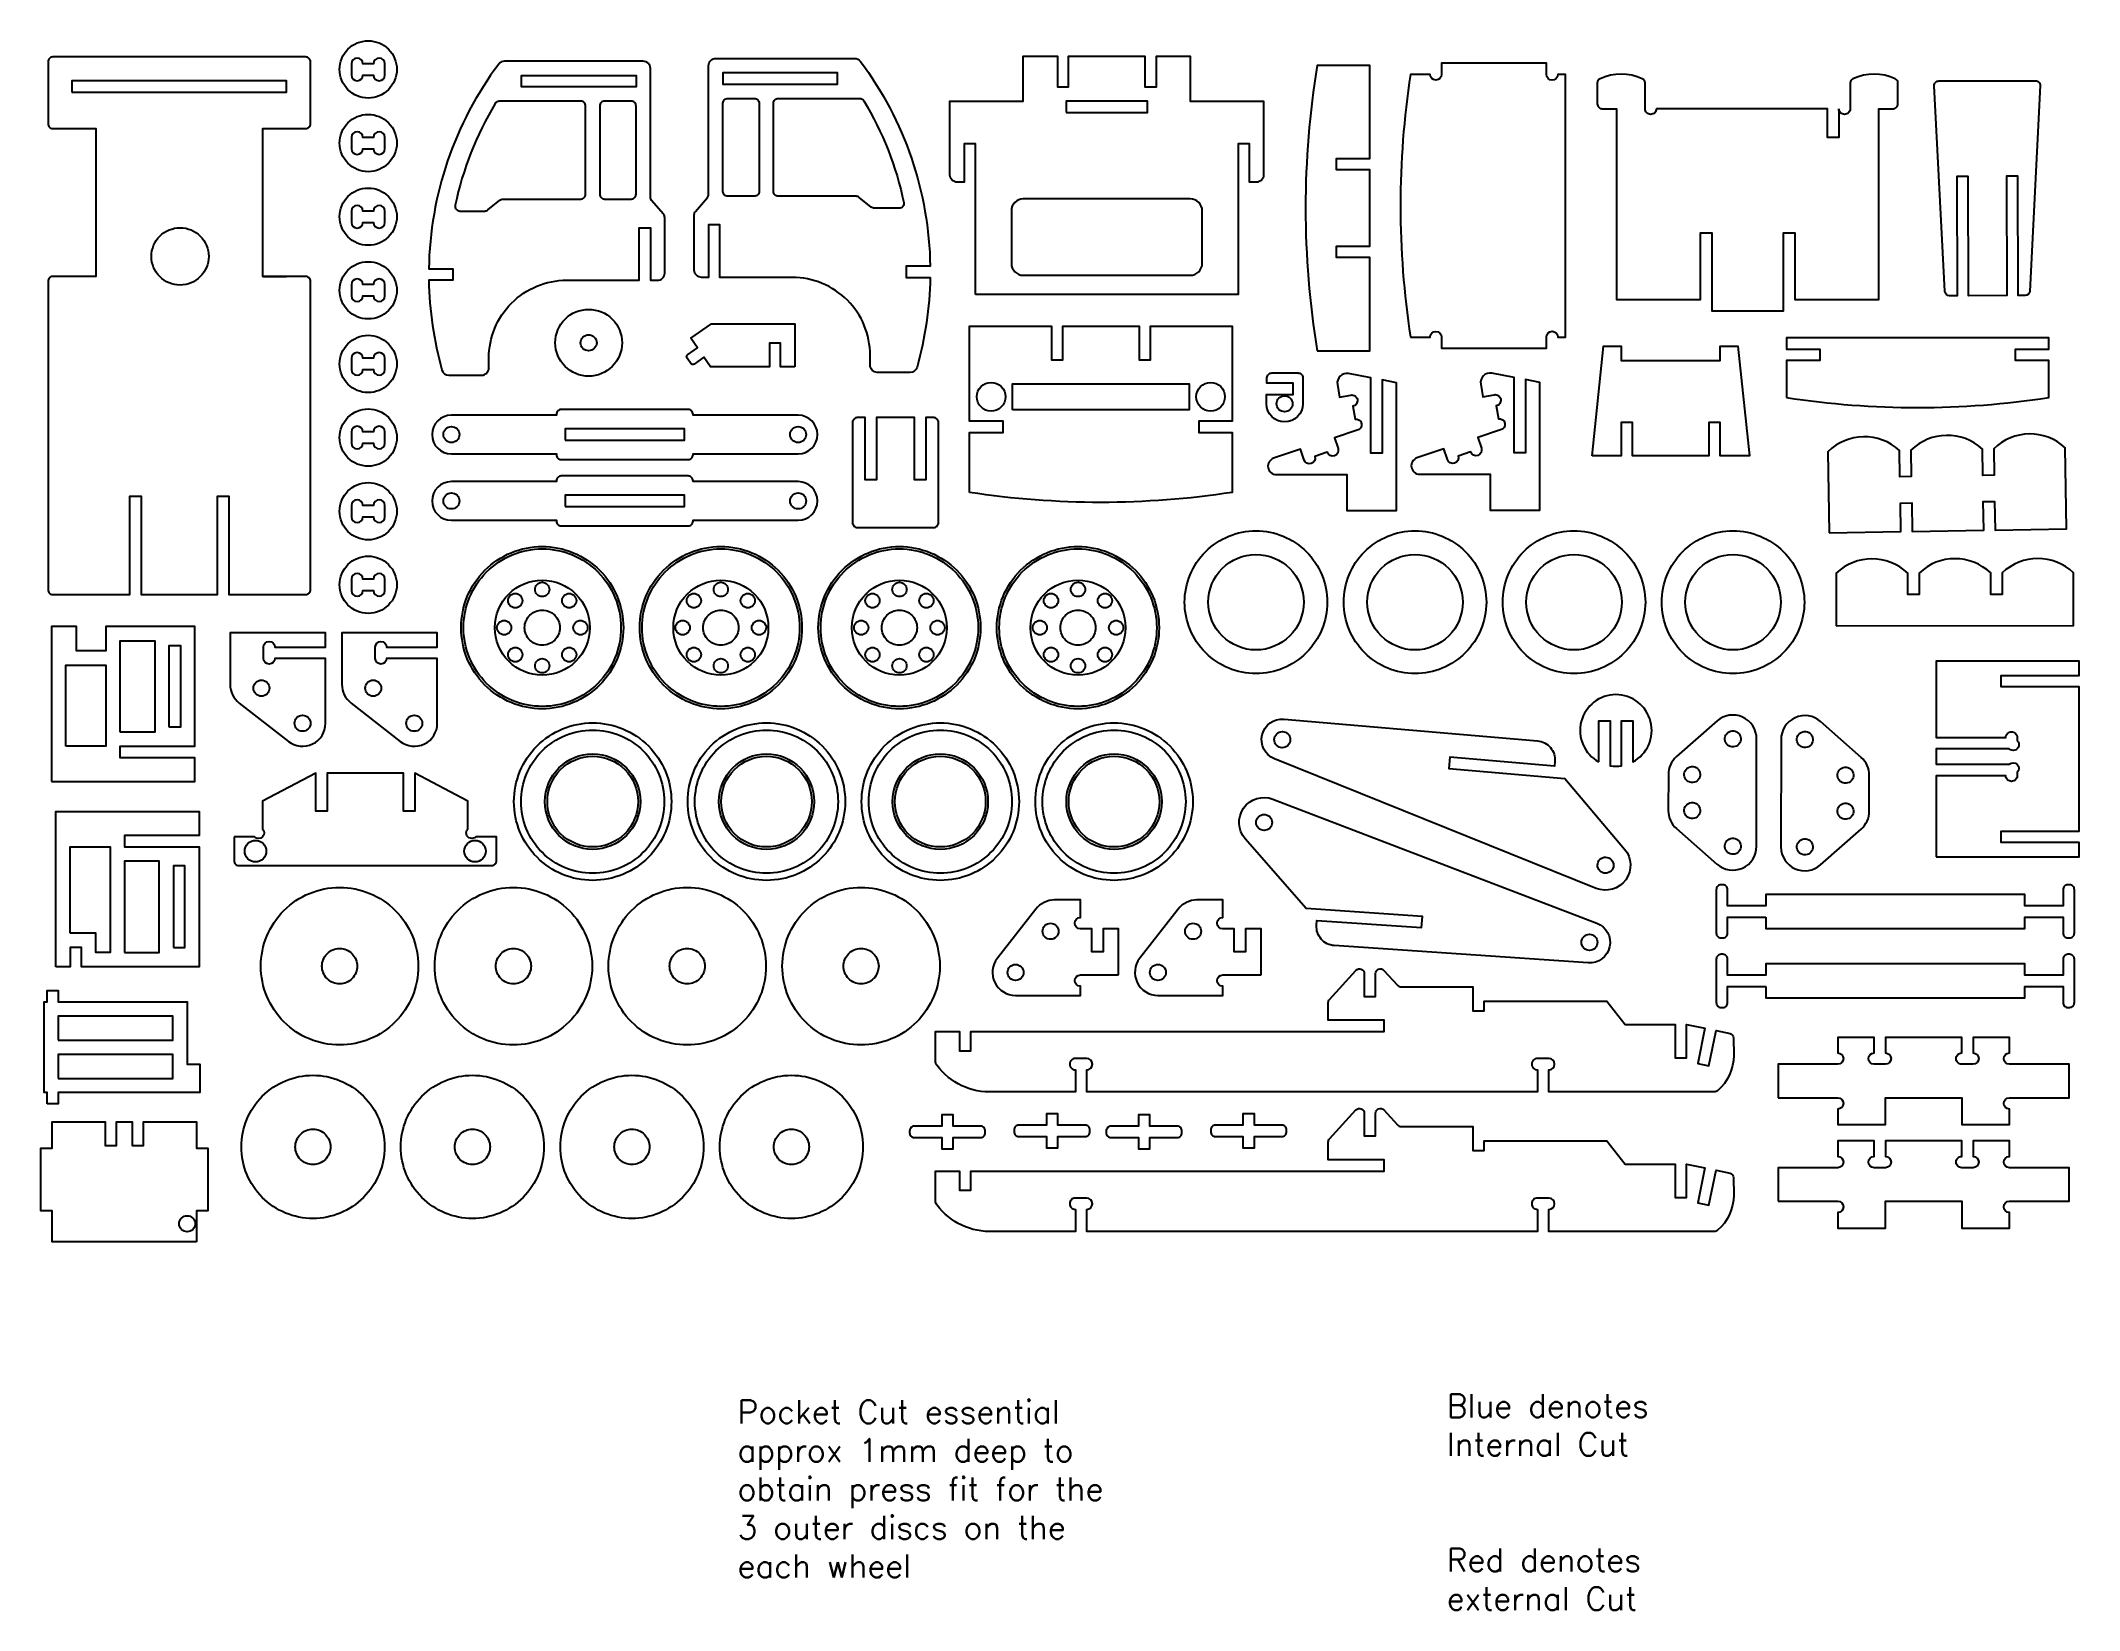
# Model space of a CAD drawing. Header units: millimetres. Extents: x 5 to 576, y -95 to 345.
import ezdxf

# ---------------------------------------------------------------- set-up
doc = ezdxf.new("R2010")
doc.units = ezdxf.units.MM
for name, color, linetype in [('External Cut', 1, 'Continuous'), ('Internal Cut', 5, 'Continuous'), ('Pocket Cut', 3, 'Continuous')]:
    doc.layers.add(name, color=color, linetype=linetype)
doc.styles.get("Standard").update_dxf_attribs({"font": 'RomanS', "height": 1})

msp = doc.modelspace()

# ---------------------------------------------------------------- linework, layer by layer
at = {"flags": 128}
msp.add_lwpolyline([(66.83, 278.56), (73.51, 278.56)], dxfattribs=at)
at = {"layer": 'External Cut', "flags": 128}
for points in [[(104.4, 336.56, -0.414214), (96.38, 328.55, -0.414214), (88.36, 336.56, -0.414214), (96.38, 344.58, -0.414214), (104.4, 336.56)], [(6.67, 190.83, 0.414214), (8.01, 189.5), (29.57, 189.5), (29.57, 217.07), (32.74, 217.07), (32.74, 189.5), (54.13, 189.5), (54.13, 217.07), (57.31, 217.07), (57.31, 189.5), (78.86, 189.5, 0.414214), (80.2, 190.83), (80.2, 277.23, 0.414214), (78.86, 278.56), (66.83, 278.56), (66.83, 320.01), (78.86, 320.01, 0.414214), (80.2, 321.34), (80.2, 338.72, 0.414214), (78.86, 340.06), (8.01, 340.06, 0.414214), (6.67, 338.72), (6.67, 321.34, 0.414214), (8.01, 320.01), (20.04, 320.01), (20.04, 278.56), (8.01, 278.56, 0.414214), (6.67, 277.23), (6.67, 190.83)], [(162.13, 277.53), (172.27, 277.53), (172.27, 292.24), (175.45, 292.24), (175.45, 277.53), (177.46, 277.53, 0.414214), (179.46, 279.54), (179.46, 295.14, 0.180526), (179.13, 296.01), (175.78, 299.88, -0.180526), (175.45, 300.76), (175.45, 336.86, 0.414214), (173.44, 338.86), (134.55, 338.86, 0.236504), (132.95, 338.06, 0.157738), (113.37, 280.71), (120.14, 280.71), (120.14, 277.53), (113.37, 277.53, 0.0648), (117.06, 252.4, 0.335766), (118.99, 250.94), (128.18, 250.94, 0.414214), (130.18, 252.94), (130.18, 255.74, -0.414214), (151.98, 277.53), (162.13, 277.53)], [(205.08, 278.31), (194.93, 278.31), (194.93, 293.02), (191.76, 293.02), (191.76, 278.31), (189.75, 278.31, -0.414214), (187.75, 280.32), (187.75, 295.92, -0.180526), (188.08, 296.79), (191.43, 300.66, 0.180526), (191.76, 301.54), (191.76, 337.64, -0.414214), (193.76, 339.64), (232.66, 339.64, -0.236504), (234.26, 338.84, -0.157738), (253.84, 281.49), (247.07, 281.49), (247.07, 278.31), (253.84, 278.31, -0.0648), (250.15, 253.17, -0.335766), (248.22, 251.71), (239.03, 251.71, -0.414214), (237.03, 253.72), (237.03, 256.52, 0.414214), (215.23, 278.31), (205.08, 278.31)], [(266.57, 273.57), (266.57, 315.68), (263.4, 315.68), (263.4, 304.99), (261.39, 304.99, -0.414214), (259.39, 306.99), (259.39, 327.71), (279.94, 327.71), (279.94, 340.25), (289.47, 340.25), (289.47, 331.72), (292.64, 331.72), (292.64, 340.25), (314.03, 340.25), (314.03, 331.72), (317.21, 331.72), (317.21, 340.25), (326.73, 340.25), (326.73, 327.71), (347.28, 327.71), (347.28, 306.99, -0.414214), (345.28, 304.99), (343.27, 304.99), (343.27, 315.68), (340.1, 315.68), (340.1, 273.57), (266.57, 273.57)], [(362.31, 257.8), (377.01, 257.8), (377.01, 283.87), (367.66, 283.87), (367.66, 287.04), (377.01, 287.04), (377.01, 308.43), (367.66, 308.43), (367.66, 311.61), (377.01, 311.61), (377.01, 337.68), (362.31, 337.68, 0.082436), (362.31, 257.8)], [(388.41, 261.63), (393.93, 261.63, -1), (397.1, 261.63), (397.1, 258.46), (426.51, 258.46), (426.51, 261.63, -1), (429.69, 261.63), (431.86, 261.63), (431.86, 335.16), (429.69, 335.16, -1), (426.51, 335.16), (426.51, 338.34), (397.1, 338.34), (397.1, 335.16, -1), (393.93, 335.16), (388.41, 335.16, 0.075803), (388.41, 261.63)], [(508.45, 325.56), (508.45, 317.54), (505.27, 317.54), (505.27, 325.56), (457.31, 325.56, -0.414214), (455.72, 323.98, -0.414214), (454.14, 325.56), (454.14, 332.76, 0.294002), (453.35, 333.97, 0.216813), (441.55, 333.97, 0.294002), (440.77, 332.76), (440.77, 326.9, 0.414214), (442.1, 325.56), (446.12, 325.56), (446.12, 272.09), (469.68, 272.09), (469.68, 290.81), (472.85, 290.81), (472.85, 268.92), (492.9, 268.92), (492.9, 290.81), (496.08, 290.81), (496.08, 272.09), (519.64, 272.09), (519.64, 325.56), (523.65, 325.56, 0.414214), (524.99, 326.9), (524.99, 332.76, 0.294002), (524.21, 333.97, 0.216813), (512.4, 333.97, 0.294002), (511.62, 332.76), (511.62, 325.56, -0.414214), (510.03, 323.98, -0.414214), (508.45, 325.56)], [(538.14, 274.45), (535.15, 331.96, -0.428715), (536.46, 333.34), (563.55, 333.41, -0.429768), (564.87, 332.03), (561.98, 274.51, -0.398829), (560.65, 273.24), (558.64, 273.24), (558.55, 306.66), (555.37, 306.65), (555.46, 273.23), (544.77, 273.2), (544.68, 306.62), (541.5, 306.61), (541.59, 273.19), (539.48, 273.19, -0.399859), (538.14, 274.45)], [(104.4, 315.94, -0.414214), (96.38, 307.93, -0.414214), (88.36, 315.94, -0.414214), (96.38, 323.96, -0.414214), (104.4, 315.94)], [(104.4, 295.33, -0.414214), (96.38, 287.31, -0.414214), (88.36, 295.33, -0.414214), (96.38, 303.34, -0.414214), (104.4, 295.33)], [(279.94, 278.92), (326.73, 278.92, 0.414214), (330.07, 282.26), (330.07, 296.97, 0.414214), (326.73, 300.31), (279.94, 300.31, 0.414214), (276.6, 296.97), (276.6, 282.26, 0.414214), (279.94, 278.92)], [(104.4, 274.71, -0.414214), (96.38, 266.69, -0.414214), (88.36, 274.71, -0.414214), (96.38, 282.72, -0.414214), (104.4, 274.71)], [(167.51, 260.01, -0.414214), (158.15, 250.65, -0.414214), (148.79, 260.01, -0.414214), (158.15, 269.37, -0.414214), (167.51, 260.01)], [(215.96, 253.26), (211.95, 253.26), (211.95, 259.94), (208.78, 259.94), (208.78, 253.26), (192.31, 253.26), (190.44, 255.96), (187.69, 254.06, -0.414214), (186.76, 254.23), (185.72, 255.74, -0.414214), (185.89, 256.67), (188.63, 258.57), (186.76, 261.27), (192.57, 265.29), (215.96, 265.29), (215.96, 253.26)], [(264.9, 218.1), (264.9, 234.86), (274.26, 234.86), (274.26, 238.04), (264.9, 238.04), (264.9, 264.64), (287.8, 264.64), (287.8, 255.28), (290.97, 255.28), (290.97, 264.64), (312.36, 264.64), (312.36, 255.28), (315.54, 255.28), (315.54, 264.64), (338.43, 264.64), (338.43, 238.04), (329.07, 238.04), (329.07, 234.86), (338.43, 234.86), (338.43, 218.1, -0.075803), (264.9, 218.1)], [(104.4, 254.09, -0.414214), (96.38, 246.07, -0.414214), (88.36, 254.09, -0.414214), (96.38, 262.1, -0.414214), (104.4, 254.09)], [(493.75, 244.66, 0.075803), (567.27, 244.66), (567.27, 255.07), (557.91, 255.07), (557.91, 258.25), (567.27, 258.25), (567.27, 261.42), (493.75, 261.42), (493.75, 258.25), (503.1, 258.25), (503.1, 255.07), (493.75, 255.07), (493.75, 244.66)], [(348.05, 242.94), (348.05, 245.53), (355.57, 245.53), (355.57, 248.7), (348.21, 248.7), (348.21, 250.22, -0.414214), (349.55, 251.56), (356.91, 251.56, -0.414214), (358.25, 250.22), (358.25, 242.94, -1), (348.05, 242.94)], [(350.82, 223.11), (370.61, 223.11), (370.61, 213.08), (384.48, 213.08), (384.48, 248.83), (380.47, 249.6), (380.47, 229.12), (377.3, 229.12), (377.3, 250.21), (371.09, 251.4, 0.525345), (367.95, 248.31), (368.57, 244.82), (371.69, 245.37, -0.414214), (373.53, 244.09, -0.414214), (372.25, 242.25), (372.89, 238.63, -1), (373.44, 235.5), (367.1, 233.37), (368.11, 230.36, -1), (365.1, 229.35), (361.61, 228.18, -1), (358.6, 227.18), (357.59, 230.19), (350.08, 227.66, 0.850015), (350.82, 223.11)], [(390.98, 223.21), (410.77, 223.21), (410.77, 213.18), (424.64, 213.18), (424.64, 248.93), (420.63, 249.7), (420.63, 229.22), (417.46, 229.22), (417.46, 250.31), (411.25, 251.5, 0.525345), (408.11, 248.41), (408.73, 244.92), (411.85, 245.47, -0.414214), (413.69, 244.19, -0.414214), (412.4, 242.35), (413.04, 238.73, -1), (413.6, 235.6), (407.26, 233.48), (408.27, 230.47, -1), (405.26, 229.46), (401.77, 228.29, -1), (398.76, 227.28), (397.75, 230.29), (390.23, 227.77, 0.850015), (390.98, 223.21)], [(104.4, 233.47, -0.414214), (96.38, 225.45, -0.414214), (88.36, 233.47, -0.414214), (96.38, 241.48, -0.414214), (104.4, 233.47)], [(119.68, 228.89), (149.13, 228.89), (149.13, 228.64, 0.414214), (150.46, 227.3), (186.06, 227.3, 0.414214), (187.39, 228.64), (187.39, 228.89), (216.84, 228.89, 1), (216.84, 239.73), (187.39, 239.73), (187.39, 239.98, 0.414214), (186.06, 241.32), (150.46, 241.32, 0.414214), (149.13, 239.98), (149.13, 239.73), (119.68, 239.73, 1), (119.68, 228.89)], [(233.43, 208.3), (254.82, 208.3, 0.414214), (256.16, 209.64), (256.16, 237.71, 0.414214), (254.82, 239.05), (252.65, 239.05), (252.65, 221.67), (249.47, 221.67), (249.47, 239.05), (238.78, 239.05), (238.78, 221.67), (235.6, 221.67), (235.6, 239.05), (233.43, 239.05, 0.414214), (232.09, 237.71), (232.09, 209.64, 0.414214), (233.43, 208.3)], [(505.77, 206.78), (525.82, 207.12), (525.68, 215.14), (528.86, 215.2), (528.99, 207.18), (549.04, 207.52), (548.91, 215.54), (552.08, 215.59), (552.22, 207.57), (572.27, 207.91), (571.88, 230.63, 0.4), (551.83, 230.29), (551.96, 222.94), (548.78, 222.89), (548.66, 230.24, 0.4), (528.61, 229.9), (528.73, 222.55), (525.56, 222.49), (525.43, 229.85, 0.4), (505.38, 229.5), (505.77, 206.78)], [(104.4, 212.85, -0.414214), (96.38, 204.83, -0.414214), (88.36, 212.85, -0.414214), (96.38, 220.87, -0.414214), (104.4, 212.85)], [(119.68, 210.29), (149.13, 210.29), (149.13, 210.04, 0.414214), (150.46, 208.71), (186.06, 208.71, 0.414214), (187.39, 210.04), (187.39, 210.29), (216.84, 210.29, 1), (216.84, 221.13), (187.39, 221.13), (187.39, 221.38, 0.414214), (186.06, 222.72), (150.46, 222.72, 0.414214), (149.13, 221.38), (149.13, 221.13), (119.68, 221.13, 1), (119.68, 210.29)], [(365.11, 187.36, -0.414214), (345.13, 167.38, -0.414214), (325.14, 187.36, -0.414214), (345.13, 207.35, -0.414214), (365.11, 187.36)], [(409.67, 187.36, -0.414214), (389.68, 167.38, -0.414214), (369.7, 187.36, -0.414214), (389.68, 207.35, -0.414214), (409.67, 187.36)], [(454.22, 187.36, -0.414214), (434.24, 167.38, -0.414214), (414.25, 187.36, -0.414214), (434.24, 207.35, -0.414214), (454.22, 187.36)], [(498.78, 187.36, -0.414214), (478.79, 167.38, -0.414214), (458.81, 187.36, -0.414214), (478.79, 207.35, -0.414214), (498.78, 187.36)], [(104.4, 192.23, -0.414214), (96.38, 184.21, -0.414214), (88.36, 192.23, -0.414214), (96.38, 200.25, -0.414214), (104.4, 192.23)], [(167.21, 180.23, -0.414214), (145.15, 158.18, -0.414214), (123.09, 180.23, -0.414214), (145.15, 202.29, -0.414214), (167.21, 180.23)], [(217.24, 180.23, -0.414214), (195.19, 158.18, -0.414214), (173.13, 180.23, -0.414214), (195.19, 202.29, -0.414214), (217.24, 180.23)], [(267.28, 180.23, -0.414214), (245.22, 158.18, -0.414214), (223.16, 180.23, -0.414214), (245.22, 202.29, -0.414214), (267.28, 180.23)], [(317.32, 180.23, -0.414214), (295.26, 158.18, -0.414214), (273.2, 180.23, -0.414214), (295.26, 202.29, -0.414214), (317.32, 180.23)], [(507.72, 180.79), (574.23, 180.87), (574.21, 195.57, 0.4), (554.16, 195.55), (554.16, 189.53), (550.99, 189.53), (550.98, 195.54, 0.4), (530.93, 195.52), (530.94, 189.5), (527.76, 189.5), (527.75, 195.52, 0.4), (507.7, 195.49), (507.72, 180.79)], [(74.01, 148.37, 0.624784), (84.43, 153.46), (84.43, 171.64), (70.23, 171.64, -1), (67.05, 171.64), (67.05, 174.81, -1), (70.23, 174.81), (84.43, 174.81), (84.43, 178.82), (57.69, 178.82), (57.69, 164.38, 0.230933), (60.26, 159.11), (74.01, 148.37)], [(105.33, 148.37, 0.624784), (115.75, 153.46), (115.75, 171.64), (101.55, 171.64, -1), (98.37, 171.64), (98.37, 174.81, -1), (101.55, 174.81), (115.75, 174.81), (115.75, 178.82), (89.01, 178.82), (89.01, 164.38, 0.230933), (91.58, 159.11), (105.33, 148.37)], [(535.69, 116.06), (575.79, 116.06), (575.79, 120.07), (553.9, 120.07), (553.9, 123.24), (575.79, 123.24), (575.79, 163.68), (553.9, 163.68), (553.9, 166.86), (575.79, 166.86), (575.79, 170.87), (535.69, 170.87), (535.69, 149.48), (555.24, 149.48, -0.414214), (556.82, 151.06, -0.414214), (558.41, 149.48), (558.41, 148.55, -1), (556.17, 146.3), (535.69, 146.3), (535.69, 141.96), (556.17, 141.96, -1), (558.41, 139.71), (558.41, 138.78, -0.414214), (556.82, 137.19, -0.414214), (555.24, 138.78), (535.69, 138.78), (535.69, 116.06)], [(441.21, 142.63), (441.21, 154.13), (444.39, 154.13), (444.39, 141.56, 0.079669), (447.56, 141.56), (447.56, 154.13), (450.74, 154.13), (450.74, 142.63, 0.778764), (445.97, 161.48, 0.778764), (441.21, 142.63)], [(423.99, 148.54, -0.414214), (428.86, 142.76), (428.74, 141.43), (399.44, 143.94), (399.17, 140.78), (431.66, 137.99), (448.4, 118.23, -0.782613), (440.46, 107.23), (350.33, 143.5, -0.861499), (352.99, 154.63), (423.99, 148.54)], [(474.31, 154.1), (462.94, 144.11, 0.215488), (460.67, 139.09), (460.66, 129.02, 0.215488), (462.93, 124), (474.29, 113.99, 0.64543), (485.39, 119), (485.4, 149.08, 0.64543), (474.31, 154.1)], [(503.33, 113.81), (514.69, 123.8, 0.215488), (516.96, 128.82), (516.97, 138.89, 0.215488), (514.7, 143.91), (503.34, 153.92, 0.64543), (492.24, 148.91), (492.23, 118.83, 0.64543), (503.33, 113.81)], [(181.34, 131.51, -0.414214), (159.28, 109.46, -0.414214), (137.22, 131.51, -0.414214), (159.28, 153.57, -0.414214), (181.34, 131.51)], [(230.03, 131.51, -0.414214), (207.98, 109.46, -0.414214), (185.92, 131.51, -0.414214), (207.98, 153.57, -0.414214), (230.03, 131.51)], [(278.73, 131.51, -0.414214), (256.68, 109.46, -0.414214), (234.62, 131.51, -0.414214), (256.68, 153.57, -0.414214), (278.73, 131.51)], [(327.43, 131.51, -0.414214), (305.37, 109.46, -0.414214), (283.32, 131.51, -0.414214), (305.37, 153.57, -0.414214), (327.43, 131.51)], [(172.65, 131.51, -0.414214), (159.28, 118.15, -0.414214), (145.91, 131.51, -0.414214), (159.28, 144.88, -0.414214), (172.65, 131.51)], [(221.35, 131.51, -0.414214), (207.98, 118.15, -0.414214), (194.61, 131.51, -0.414214), (207.98, 144.88, -0.414214), (221.35, 131.51)], [(270.04, 131.51, -0.414214), (256.68, 118.15, -0.414214), (243.31, 131.51, -0.414214), (256.68, 144.88, -0.414214), (270.04, 131.51)], [(318.74, 131.51, -0.414214), (305.37, 118.15, -0.414214), (292.01, 131.51, -0.414214), (305.37, 144.88, -0.414214), (318.74, 131.51)], [(58.79, 121.65), (58.79, 114.96, 0.414214), (60.13, 113.63), (130.98, 113.63, 0.414214), (132.32, 114.96), (132.32, 121.65), (126.54, 121.65, -1), (124.29, 123.89), (124.29, 131.67), (109.42, 139.53), (109.42, 128.83), (106.25, 128.83), (106.25, 139.53), (84.86, 139.53), (84.86, 128.83), (81.68, 128.83), (81.68, 139.53), (66.81, 131.67), (66.81, 123.89, -1), (64.57, 121.65), (58.79, 121.65)], [(367.07, 91.19, -0.414214), (362.1, 96.89), (362.19, 98.22), (391.54, 96.22), (391.75, 99.39), (359.22, 101.61), (342.14, 121.08, -0.782613), (349.89, 132.21), (440.63, 97.51, -0.861499), (438.17, 86.34), (367.07, 91.19)], [(110.43, 85.43, -0.414214), (88.37, 63.37, -0.414214), (66.32, 85.43, -0.414214), (88.37, 107.49, -0.414214), (110.43, 85.43)], [(159.13, 85.43, -0.414214), (137.07, 63.37, -0.414214), (115.01, 85.43, -0.414214), (137.07, 107.49, -0.414214), (159.13, 85.43)], [(207.83, 85.43, -0.414214), (185.77, 63.37, -0.414214), (163.71, 85.43, -0.414214), (185.77, 107.49, -0.414214), (207.83, 85.43)], [(256.53, 85.43, -0.414214), (234.47, 63.37, -0.414214), (212.41, 85.43, -0.414214), (234.47, 107.49, -0.414214), (256.53, 85.43)], [(306.63, 82.99), (306.63, 95.89), (302.32, 95.89), (302.32, 89.44), (299.15, 89.44), (299.15, 95.89), (295.94, 95.89, -1), (295.94, 99.07), (295.94, 103.97), (288.68, 103.97, 0.230933), (283.41, 101.4), (272.67, 87.65, 0.624784), (277.76, 77.23), (295.94, 77.23), (295.94, 79.81, -1), (295.94, 82.99), (306.63, 82.99)], [(346.54, 82.99), (346.54, 95.89), (342.23, 95.89), (342.23, 89.44), (339.05, 89.44), (339.05, 95.89), (335.84, 95.89, -1), (335.84, 99.07), (335.84, 103.97), (328.59, 103.97, 0.230933), (323.32, 101.4), (312.58, 87.65, 0.624784), (317.66, 77.23), (335.84, 77.23), (335.84, 79.81, -1), (335.84, 82.99), (346.54, 82.99)], [(487.97, 99.19), (487.97, 96.01), (560.56, 96.01), (560.56, 99.19), (571.26, 99.19), (571.26, 94.67, 0.414214), (572.6, 93.34), (573.1, 93.34, 0.414214), (574.43, 94.67), (574.43, 100.77), (574.43, 106.87, 0.414214), (573.1, 108.21), (572.6, 108.21, 0.414214), (571.26, 106.87), (571.26, 102.36), (560.56, 102.36), (560.56, 105.54), (487.97, 105.54), (487.97, 102.36), (477.28, 102.36), (477.28, 106.87, 0.414214), (475.94, 108.21), (475.44, 108.21, 0.414214), (474.1, 106.87), (474.1, 100.77), (474.1, 94.67, 0.414214), (475.44, 93.34), (475.94, 93.34, 0.414214), (477.28, 94.67), (477.28, 99.19), (487.97, 99.19)], [(487.97, 79.73), (487.97, 76.56), (560.56, 76.56), (560.56, 79.73), (571.26, 79.73), (571.26, 75.22, 0.414214), (572.6, 73.88), (573.1, 73.88, 0.414214), (574.43, 75.22), (574.43, 81.32), (574.43, 87.42, 0.414214), (573.1, 88.75), (572.6, 88.75, 0.414214), (571.26, 87.42), (571.26, 82.91), (560.56, 82.91), (560.56, 86.08), (487.97, 86.08), (487.97, 82.91), (477.28, 82.91), (477.28, 87.42, 0.414214), (475.94, 88.75), (475.44, 88.75, 0.414214), (474.1, 87.42), (474.1, 81.32), (474.1, 75.22, 0.414214), (475.44, 73.88), (475.94, 73.88, 0.414214), (477.28, 75.22), (477.28, 79.73), (487.97, 79.73)], [(255.73, 57.67, -0.161832), (255.33, 58.87), (255.33, 67.1), (262.02, 67.1), (262.02, 61.75), (265.19, 61.75), (265.19, 67.1), (381, 67.1), (381, 70.27), (365.38, 70.27), (365.38, 75.23, -0.18705), (365.73, 76.13), (373.15, 84.26, -0.684849), (375.47, 83.36), (375.47, 76.96), (378.65, 76.96), (378.65, 83.35, -0.685368), (380.97, 84.25), (384.78, 80.07, 0.211198), (385.77, 79.63), (405.9, 79.63), (405.9, 72.95), (409.07, 72.95), (409.07, 75.62), (443.46, 75.62), (448.56, 69.1), (462.55, 69.1), (462.55, 59.72), (465.72, 59.72), (465.72, 69.1), (470.93, 68.03), (468.91, 58.21), (472.02, 57.57), (474.04, 67.39), (477.96, 66.59, -0.327864), (478.91, 65.32), (478.97, 60.42, -0.221736), (474.45, 50.54, -0.178233), (473.58, 50.22), (427.17, 50.22), (427.17, 56.4, 1), (427.17, 59.58), (424, 59.58, 0.414214), (422.41, 57.99, 0.414214), (424, 56.4), (424, 50.22), (297.7, 50.22), (297.7, 56.4, 1), (297.7, 59.58), (294.52, 59.58, 0.414214), (292.93, 57.99, 0.414214), (294.52, 56.4), (294.52, 50.22), (271.59, 50.22, -0.249941), (255.73, 57.67)], [(491.41, 48.6), (508.12, 48.6, -1), (508.12, 45.43), (508.12, 41.08), (521.49, 41.08), (521.49, 48.6), (542.88, 48.6), (542.88, 41.08), (556.25, 41.08), (556.25, 45.43, -1), (556.25, 48.6), (572.96, 48.6), (572.96, 57.96), (556.25, 57.96, -1), (556.25, 61.14), (556.25, 65.48), (546.05, 65.48), (546.05, 61.14, -1), (546.05, 57.96), (542.88, 57.96, -0.414214), (541.29, 59.55, -0.414214), (542.88, 61.14), (542.88, 65.48), (521.49, 65.48), (521.49, 61.14, -1), (521.49, 57.96), (518.31, 57.96, -1), (518.31, 61.14), (518.31, 65.48), (508.12, 65.48), (508.12, 61.14, -1), (508.12, 57.96), (491.41, 57.96), (491.41, 48.6)], [(100.95, 34.83, -0.414214), (80.9, 14.78, -0.414214), (60.84, 34.83, -0.414214), (80.9, 54.88, -0.414214), (100.95, 34.83)], [(145.64, 34.83, -0.414214), (125.59, 14.78, -0.414214), (105.53, 34.83, -0.414214), (125.59, 54.88, -0.414214), (145.64, 34.83)], [(190.33, 34.83, -0.414214), (170.27, 14.78, -0.414214), (150.22, 34.83, -0.414214), (170.27, 54.88, -0.414214), (190.33, 34.83)], [(235.01, 34.83, -0.414214), (214.96, 14.78, -0.414214), (194.91, 34.83, -0.414214), (214.96, 54.88, -0.414214), (235.01, 34.83)], [(249.41, 37.44), (257.09, 37.44), (257.09, 34.26), (260.27, 34.26), (260.27, 37.44), (267.95, 37.44, 0.414214), (269.29, 38.77), (269.29, 39.28, 0.414214), (267.95, 40.61), (260.27, 40.61), (260.27, 43.79), (257.09, 43.79), (257.09, 40.61), (249.41, 40.61, 0.414214), (248.07, 39.28), (248.07, 38.77, 0.414214), (249.41, 37.44)], [(255.73, 18.59, -0.161832), (255.33, 19.79), (255.33, 28.02), (262.02, 28.02), (262.02, 22.67), (265.19, 22.67), (265.19, 28.02), (381, 28.02), (381, 31.19), (365.38, 31.19), (365.38, 36.14, -0.18705), (365.73, 37.05), (373.15, 45.18, -0.684849), (375.47, 44.28), (375.47, 37.88), (378.65, 37.88), (378.65, 44.27, -0.685368), (380.97, 45.17), (384.78, 40.99, 0.211198), (385.77, 40.55), (405.9, 40.55), (405.9, 33.86), (409.07, 33.86), (409.07, 36.54), (443.46, 36.54), (448.56, 30.02), (462.55, 30.02), (462.55, 20.64), (465.72, 20.64), (465.72, 30.02), (470.93, 28.95), (468.91, 19.13), (472.02, 18.49), (474.04, 28.31), (477.96, 27.51, -0.327864), (478.91, 26.24), (478.97, 21.34, -0.221736), (474.45, 11.46, -0.178233), (473.58, 11.14), (427.17, 11.14), (427.17, 17.32, 1), (427.17, 20.5), (424, 20.5, 0.414214), (422.41, 18.91, 0.414214), (424, 17.32), (424, 11.14), (297.7, 11.14), (297.7, 17.32, 1), (297.7, 20.5), (294.52, 20.5, 0.414214), (292.93, 18.91, 0.414214), (294.52, 17.32), (294.52, 11.14), (271.59, 11.14, -0.249941), (255.73, 18.59)], [(278.7, 37.74), (286.39, 37.74), (286.39, 34.57), (289.57, 34.57), (289.57, 37.74), (297.25, 37.74, 0.414214), (298.59, 39.08), (298.59, 39.58, 0.414214), (297.25, 40.92), (289.57, 40.92), (289.57, 44.09), (286.39, 44.09), (286.39, 40.92), (278.7, 40.92, 0.414214), (277.37, 39.58), (277.37, 39.08, 0.414214), (278.7, 37.74)], [(304.51, 37.44), (312.2, 37.44), (312.2, 34.26), (315.37, 34.26), (315.37, 37.44), (323.06, 37.44, 0.414214), (324.39, 38.77), (324.39, 39.28, 0.414214), (323.06, 40.61), (315.37, 40.61), (315.37, 43.79), (312.2, 43.79), (312.2, 40.61), (304.51, 40.61, 0.414214), (303.17, 39.28), (303.17, 38.77, 0.414214), (304.51, 37.44)], [(333.81, 37.74), (341.49, 37.74), (341.49, 34.57), (344.67, 34.57), (344.67, 37.74), (352.36, 37.74, 0.414214), (353.69, 39.08), (353.69, 39.58, 0.414214), (352.36, 40.92), (344.67, 40.92), (344.67, 44.09), (341.49, 44.09), (341.49, 40.92), (333.81, 40.92, 0.414214), (332.47, 39.58), (332.47, 39.08, 0.414214), (333.81, 37.74)], [(491.41, 19.62), (508.12, 19.62, -1), (508.12, 16.45), (508.12, 12.1), (521.49, 12.1), (521.49, 19.62), (542.88, 19.62), (542.88, 12.1), (556.25, 12.1), (556.25, 16.45, -1), (556.25, 19.62), (572.96, 19.62), (572.96, 28.98), (556.25, 28.98, -1), (556.25, 32.16), (556.25, 36.5), (546.05, 36.5), (546.05, 32.16, -1), (546.05, 28.98), (542.88, 28.98, -0.414214), (541.29, 30.57, -0.414214), (542.88, 32.16), (542.88, 36.5), (521.49, 36.5), (521.49, 32.16, -1), (521.49, 28.98), (518.31, 28.98, -1), (518.31, 32.16), (518.31, 36.5), (508.12, 36.5), (508.12, 32.16, -1), (508.12, 28.98), (491.41, 28.98), (491.41, 19.62)]]:
    msp.add_lwpolyline(points, format="xyb", dxfattribs=at)
for points in [[(439.29, 228.31), (442.51, 259.06), (447.47, 259.06), (447.47, 255.05), (475.21, 255.05), (475.21, 259.06), (480.17, 259.06), (483.4, 228.31), (475.21, 228.31), (475.21, 237.67), (472.04, 237.67), (472.04, 228.31), (450.65, 228.31), (450.65, 237.67), (447.47, 237.67), (447.47, 228.31), (439.29, 228.31)], [(7.69, 137.14), (47.79, 137.14), (47.79, 143.82), (26.9, 143.82), (26.9, 147), (47.79, 147), (47.79, 180.58), (22.89, 180.58), (22.89, 173.73), (14.68, 173.73), (14.68, 180.58), (7.69, 180.58), (7.69, 137.14)], [(8.87, 85.28), (8.87, 128.73), (48.98, 128.73), (48.98, 122.04), (28.09, 122.04), (28.09, 118.87), (48.98, 118.87), (48.98, 85.28), (16.06, 85.28), (16.06, 90.63), (12.88, 90.63), (12.88, 85.28), (8.87, 85.28)], [(6.39, 46.84), (6.39, 50.01), (5.55, 50.01), (5.55, 75.41), (6.39, 75.41), (6.39, 78.59), (9.56, 78.59), (9.56, 75.41), (45.66, 75.41), (45.66, 58.03), (49.17, 58.03), (49.17, 50.01), (9.56, 50.01), (9.56, 46.84), (6.39, 46.84)], [(48.26, 8.21), (7.82, 8.21), (7.82, 16.9), (4.64, 16.9), (4.64, 34.44), (7.82, 34.44), (7.82, 41.8), (22.69, 41.8), (22.69, 35.25), (25.86, 35.25), (25.86, 41.8), (30.21, 41.8), (30.21, 35.25), (33.38, 35.25), (33.38, 41.8), (48.26, 41.8), (48.26, 34.44), (51.43, 34.44), (51.43, 16.9), (48.26, 16.9), (48.26, 8.21)]]:
    msp.add_lwpolyline(points, dxfattribs=at)
at = {"layer": 'Internal Cut', "flags": 128}
for points in [[(91.7, 334.98, 1), (94.88, 334.98), (97.88, 334.98, 1), (101.06, 334.98), (101.06, 338.15, 1), (97.88, 338.15), (94.88, 338.15, 1), (91.7, 338.15), (91.7, 334.98)], [(122.06, 296.91), (129.02, 296.91, 0.171606), (129.86, 297.21), (133.27, 299.96, -0.171606), (134.11, 300.26), (155.94, 300.26, 0.414214), (157.28, 301.6), (157.28, 326.33, 0.414214), (155.94, 327.67), (133.12, 327.67, 0.263458), (131.97, 327.02, 0.0828), (120.75, 298.53, 0.477127), (122.06, 296.91)], [(162.63, 300.26), (170.1, 300.26, 0.414214), (171.44, 301.6), (171.44, 326.33, 0.414214), (170.1, 327.67), (162.63, 327.67, 0.414214), (161.29, 326.33), (161.29, 301.6, 0.414214), (162.63, 300.26)], [(204.58, 301.04), (197.11, 301.04, -0.414214), (195.77, 302.38), (195.77, 327.11, -0.414214), (197.11, 328.44), (204.58, 328.44, -0.414214), (205.92, 327.11), (205.92, 302.38, -0.414214), (204.58, 301.04)], [(245.15, 297.69), (238.19, 297.69, -0.171606), (237.35, 297.99), (233.94, 300.74, 0.171606), (233.1, 301.04), (211.27, 301.04, -0.414214), (209.93, 302.38), (209.93, 327.11, -0.414214), (211.27, 328.44), (234.09, 328.44, -0.263458), (235.24, 327.8, -0.0828), (246.46, 299.31, -0.477127), (245.15, 297.69)], [(91.7, 314.36, 1), (94.88, 314.36), (97.88, 314.36, 1), (101.06, 314.36), (101.06, 317.53, 1), (97.88, 317.53), (94.88, 317.53, 1), (91.7, 317.53), (91.7, 314.36)], [(91.7, 293.74, 1), (94.88, 293.74), (97.88, 293.74, 1), (101.06, 293.74), (101.06, 296.91, 1), (97.88, 296.91), (94.88, 296.91, 1), (91.7, 296.91), (91.7, 293.74)], [(51.69, 284.2, -0.414214), (43.67, 276.18, -0.414214), (35.65, 284.2, -0.414214), (43.67, 292.22, -0.414214), (51.69, 284.2)], [(91.7, 273.12, 1), (94.88, 273.12), (97.88, 273.12, 1), (101.06, 273.12), (101.06, 276.29, 1), (97.88, 276.29), (94.88, 276.29, 1), (91.7, 276.29), (91.7, 273.12)], [(91.7, 252.5, 1), (94.88, 252.5), (97.88, 252.5, 1), (101.06, 252.5), (101.06, 255.67, 1), (97.88, 255.67), (94.88, 255.67, 1), (91.7, 255.67), (91.7, 252.5)], [(160.4, 260.01, -0.414214), (158.15, 257.77, -0.414214), (155.91, 260.01, -0.414214), (158.15, 262.26, -0.414214), (160.4, 260.01)], [(355.39, 242.94, -0.414214), (353.15, 240.69, -0.414214), (350.9, 242.94, -0.414214), (353.15, 245.18, -0.414214), (355.39, 242.94)], [(91.7, 231.88, 1), (94.88, 231.88), (97.88, 231.88, 1), (101.06, 231.88), (101.06, 235.05, 1), (97.88, 235.05), (94.88, 235.05, 1), (91.7, 235.05), (91.7, 231.88)], [(121.93, 234.31, -0.414214), (119.68, 232.07, -0.414214), (117.44, 234.31, -0.414214), (119.68, 236.56, -0.414214), (121.93, 234.31)], [(219.08, 234.31, -0.414214), (216.84, 232.07, -0.414214), (214.59, 234.31, -0.414214), (216.84, 236.56, -0.414214), (219.08, 234.31)], [(121.93, 215.71, -0.414214), (119.68, 213.47, -0.414214), (117.44, 215.71, -0.414214), (119.68, 217.96, -0.414214), (121.93, 215.71)], [(219.08, 215.71, -0.414214), (216.84, 213.47, -0.414214), (214.59, 215.71, -0.414214), (216.84, 217.96, -0.414214), (219.08, 215.71)], [(91.7, 211.26, 1), (94.88, 211.26), (97.88, 211.26, 1), (101.06, 211.26), (101.06, 214.43, 1), (97.88, 214.43), (94.88, 214.43, 1), (91.7, 214.43), (91.7, 211.26)], [(358.5, 187.36, -0.414214), (345.13, 173.99, -0.414214), (331.76, 187.36, -0.414214), (345.13, 200.73, -0.414214), (358.5, 187.36)], [(403.05, 187.36, -0.414214), (389.68, 173.99, -0.414214), (376.31, 187.36, -0.414214), (389.68, 200.73, -0.414214), (403.05, 187.36)], [(447.61, 187.36, -0.414214), (434.24, 173.99, -0.414214), (420.87, 187.36, -0.414214), (434.24, 200.73, -0.414214), (447.61, 187.36)], [(492.16, 187.36, -0.414214), (478.79, 173.99, -0.414214), (465.42, 187.36, -0.414214), (478.79, 200.73, -0.414214), (492.16, 187.36)], [(91.7, 190.64, 1), (94.88, 190.64), (97.88, 190.64, 1), (101.06, 190.64), (101.06, 193.81, 1), (97.88, 193.81), (94.88, 193.81, 1), (91.7, 193.81), (91.7, 190.64)], [(139.6, 187.79, -0.414214), (137.59, 185.79, -0.414214), (135.59, 187.79, -0.414214), (137.59, 189.8, -0.414214), (139.6, 187.79)], [(147.16, 190.93, -0.414214), (145.15, 188.92, -0.414214), (143.15, 190.93, -0.414214), (145.15, 192.93, -0.414214), (147.16, 190.93)], [(154.72, 187.79, -0.414214), (152.71, 185.79, -0.414214), (150.71, 187.79, -0.414214), (152.71, 189.8, -0.414214), (154.72, 187.79)], [(189.63, 187.79, -0.414214), (187.63, 185.79, -0.414214), (185.62, 187.79, -0.414214), (187.63, 189.8, -0.414214), (189.63, 187.79)], [(197.19, 190.93, -0.414214), (195.19, 188.92, -0.414214), (193.18, 190.93, -0.414214), (195.19, 192.93, -0.414214), (197.19, 190.93)], [(204.75, 187.79, -0.414214), (202.75, 185.79, -0.414214), (200.74, 187.79, -0.414214), (202.75, 189.8, -0.414214), (204.75, 187.79)], [(239.67, 187.79, -0.414214), (237.66, 185.79, -0.414214), (235.66, 187.79, -0.414214), (237.66, 189.8, -0.414214), (239.67, 187.79)], [(247.23, 190.93, -0.414214), (245.22, 188.92, -0.414214), (243.22, 190.93, -0.414214), (245.22, 192.93, -0.414214), (247.23, 190.93)], [(254.79, 187.79, -0.414214), (252.78, 185.79, -0.414214), (250.78, 187.79, -0.414214), (252.78, 189.8, -0.414214), (254.79, 187.79)], [(289.7, 187.79, -0.414214), (287.7, 185.79, -0.414214), (285.69, 187.79, -0.414214), (287.7, 189.8, -0.414214), (289.7, 187.79)], [(297.26, 190.93, -0.414214), (295.26, 188.92, -0.414214), (293.25, 190.93, -0.414214), (295.26, 192.93, -0.414214), (297.26, 190.93)], [(304.82, 187.79, -0.414214), (302.82, 185.79, -0.414214), (300.81, 187.79, -0.414214), (302.82, 189.8, -0.414214), (304.82, 187.79)], [(150.09, 180.23, -0.414214), (145.15, 175.29, -0.414214), (140.21, 180.23, -0.414214), (145.15, 185.17, -0.414214), (150.09, 180.23)], [(200.13, 180.23, -0.414214), (195.19, 175.29, -0.414214), (190.25, 180.23, -0.414214), (195.19, 185.17, -0.414214), (200.13, 180.23)], [(250.16, 180.23, -0.414214), (245.22, 175.29, -0.414214), (240.28, 180.23, -0.414214), (245.22, 185.17, -0.414214), (250.16, 180.23)], [(300.2, 180.23, -0.414214), (295.26, 175.29, -0.414214), (290.32, 180.23, -0.414214), (295.26, 185.17, -0.414214), (300.2, 180.23)], [(136.46, 180.23, -0.414214), (134.46, 178.23, -0.414214), (132.45, 180.23, -0.414214), (134.46, 182.24, -0.414214), (136.46, 180.23)], [(157.85, 180.23, -0.414214), (155.84, 178.23, -0.414214), (153.84, 180.23, -0.414214), (155.84, 182.24, -0.414214), (157.85, 180.23)], [(186.5, 180.23, -0.414214), (184.49, 178.23, -0.414214), (182.49, 180.23, -0.414214), (184.49, 182.24, -0.414214), (186.5, 180.23)], [(207.88, 180.23, -0.414214), (205.88, 178.23, -0.414214), (203.87, 180.23, -0.414214), (205.88, 182.24, -0.414214), (207.88, 180.23)], [(236.53, 180.23, -0.414214), (234.53, 178.23, -0.414214), (232.52, 180.23, -0.414214), (234.53, 182.24, -0.414214), (236.53, 180.23)], [(257.92, 180.23, -0.414214), (255.91, 178.23, -0.414214), (253.91, 180.23, -0.414214), (255.91, 182.24, -0.414214), (257.92, 180.23)], [(286.57, 180.23, -0.414214), (284.56, 178.23, -0.414214), (282.56, 180.23, -0.414214), (284.56, 182.24, -0.414214), (286.57, 180.23)], [(307.95, 180.23, -0.414214), (305.95, 178.23, -0.414214), (303.94, 180.23, -0.414214), (305.95, 182.24, -0.414214), (307.95, 180.23)], [(139.6, 172.67, -0.414214), (137.59, 170.67, -0.414214), (135.59, 172.67, -0.414214), (137.59, 174.68, -0.414214), (139.6, 172.67)], [(147.16, 169.54, -0.414214), (145.15, 167.54, -0.414214), (143.15, 169.54, -0.414214), (145.15, 171.55, -0.414214), (147.16, 169.54)], [(154.72, 172.67, -0.414214), (152.71, 170.67, -0.414214), (150.71, 172.67, -0.414214), (152.71, 174.68, -0.414214), (154.72, 172.67)], [(189.63, 172.67, -0.414214), (187.63, 170.67, -0.414214), (185.62, 172.67, -0.414214), (187.63, 174.68, -0.414214), (189.63, 172.67)], [(197.19, 169.54, -0.414214), (195.19, 167.54, -0.414214), (193.18, 169.54, -0.414214), (195.19, 171.55, -0.414214), (197.19, 169.54)], [(204.75, 172.67, -0.414214), (202.75, 170.67, -0.414214), (200.74, 172.67, -0.414214), (202.75, 174.68, -0.414214), (204.75, 172.67)], [(239.67, 172.67, -0.414214), (237.66, 170.67, -0.414214), (235.66, 172.67, -0.414214), (237.66, 174.68, -0.414214), (239.67, 172.67)], [(247.23, 169.54, -0.414214), (245.22, 167.54, -0.414214), (243.22, 169.54, -0.414214), (245.22, 171.55, -0.414214), (247.23, 169.54)], [(254.79, 172.67, -0.414214), (252.78, 170.67, -0.414214), (250.78, 172.67, -0.414214), (252.78, 174.68, -0.414214), (254.79, 172.67)], [(289.7, 172.67, -0.414214), (287.7, 170.67, -0.414214), (285.69, 172.67, -0.414214), (287.7, 174.68, -0.414214), (289.7, 172.67)], [(297.26, 169.54, -0.414214), (295.26, 167.54, -0.414214), (293.25, 169.54, -0.414214), (295.26, 171.55, -0.414214), (297.26, 169.54)], [(304.82, 172.67, -0.414214), (302.82, 170.67, -0.414214), (300.81, 172.67, -0.414214), (302.82, 174.68, -0.414214), (304.82, 172.67)], [(68.71, 163.28, -0.414214), (66.46, 161.03, -0.414214), (64.22, 163.28, -0.414214), (66.46, 165.53, -0.414214), (68.71, 163.28)], [(100.03, 163.28, -0.414214), (97.78, 161.03, -0.414214), (95.54, 163.28, -0.414214), (97.78, 165.53, -0.414214), (100.03, 163.28)], [(80.23, 153.46, -0.414214), (77.98, 151.21, -0.414214), (75.74, 153.46, -0.414214), (77.98, 155.7, -0.414214), (80.23, 153.46)], [(111.55, 153.46, -0.414214), (109.3, 151.21, -0.414214), (107.06, 153.46, -0.414214), (109.3, 155.7, -0.414214), (111.55, 153.46)], [(350.25, 148.9, -0.414214), (352.53, 151.11, -0.414214), (354.74, 148.83, -0.414214), (352.45, 146.62, -0.414214), (350.25, 148.9)], [(477.27, 147.38, -0.414214), (477.01, 150.54, -0.414214), (480.18, 150.79, -0.414214), (480.43, 147.63, -0.414214), (477.27, 147.38)], [(500.38, 150.61, -0.414214), (500.64, 147.45, -0.414214), (497.47, 147.19, -0.414214), (497.22, 150.36, -0.414214), (500.38, 150.61)], [(465.9, 137.38, -0.414214), (465.64, 140.54, -0.414214), (468.81, 140.8, -0.414214), (469.06, 137.63, -0.414214), (465.9, 137.38)], [(511.74, 140.61, -0.414214), (511.99, 137.44, -0.414214), (508.83, 137.19, -0.414214), (508.57, 140.35, -0.414214), (511.74, 140.61)], [(349.64, 125.68, -0.414214), (347.4, 123.44, -0.414214), (345.15, 125.68, -0.414214), (347.4, 127.93, -0.414214), (349.64, 125.68)], [(465.89, 127.3, -0.414214), (465.64, 130.47, -0.414214), (468.8, 130.72, -0.414214), (469.06, 127.56, -0.414214), (465.89, 127.3)], [(511.73, 130.53, -0.414214), (511.99, 127.37, -0.414214), (508.82, 127.11, -0.414214), (508.57, 130.28, -0.414214), (511.73, 130.53)], [(477.25, 117.3, -0.414214), (477, 120.46, -0.414214), (480.16, 120.72, -0.414214), (480.42, 117.55, -0.414214), (477.25, 117.3)], [(500.37, 120.53, -0.414214), (500.62, 117.37, -0.414214), (497.46, 117.12, -0.414214), (497.2, 120.28, -0.414214), (500.37, 120.53)], [(440.82, 113.75, -0.414214), (443.1, 115.96, -0.414214), (445.31, 113.67, -0.414214), (443.03, 111.47, -0.414214), (440.82, 113.75)], [(287.58, 97.44, -0.414214), (289.82, 95.2, -0.414214), (287.58, 92.95, -0.414214), (285.33, 95.2, -0.414214), (287.58, 97.44)], [(327.49, 97.44, -0.414214), (329.73, 95.2, -0.414214), (327.49, 92.95, -0.414214), (325.24, 95.2, -0.414214), (327.49, 97.44)], [(440.81, 92.11, -0.414214), (438.57, 89.86, -0.414214), (436.32, 92.11, -0.414214), (438.57, 94.35, -0.414214), (440.81, 92.11)], [(93.31, 85.43, -0.414214), (88.37, 80.49, -0.414214), (83.43, 85.43, -0.414214), (88.37, 90.37, -0.414214), (93.31, 85.43)], [(142.01, 85.43, -0.414214), (137.07, 80.49, -0.414214), (132.13, 85.43, -0.414214), (137.07, 90.37, -0.414214), (142.01, 85.43)], [(190.71, 85.43, -0.414214), (185.77, 80.49, -0.414214), (180.83, 85.43, -0.414214), (185.77, 90.37, -0.414214), (190.71, 85.43)], [(239.41, 85.43, -0.414214), (234.47, 80.49, -0.414214), (229.53, 85.43, -0.414214), (234.47, 90.37, -0.414214), (239.41, 85.43)], [(277.76, 85.92, -0.414214), (280, 83.68, -0.414214), (277.76, 81.43, -0.414214), (275.51, 83.68, -0.414214), (277.76, 85.92)], [(317.66, 85.92, -0.414214), (319.91, 83.68, -0.414214), (317.66, 81.43, -0.414214), (315.42, 83.68, -0.414214), (317.66, 85.92)], [(85.84, 34.83, -0.414214), (80.9, 29.89, -0.414214), (75.96, 34.83, -0.414214), (80.9, 39.77, -0.414214), (85.84, 34.83)], [(130.53, 34.83, -0.414214), (125.59, 29.89, -0.414214), (120.64, 34.83, -0.414214), (125.59, 39.77, -0.414214), (130.53, 34.83)], [(175.21, 34.83, -0.414214), (170.27, 29.89, -0.414214), (165.33, 34.83, -0.414214), (170.27, 39.77, -0.414214), (175.21, 34.83)], [(219.9, 34.83, -0.414214), (214.96, 29.89, -0.414214), (210.02, 34.83, -0.414214), (214.96, 39.77, -0.414214), (219.9, 34.83)], [(45.67, 15.55, -0.414214), (47.91, 13.3, -0.414214), (45.67, 11.06, -0.414214), (43.42, 13.3, -0.414214), (45.67, 15.55)]]:
    msp.add_lwpolyline(points, format="xyb", dxfattribs=at)
for points in [[(13.36, 330.2), (73.51, 330.2), (73.51, 333.37), (13.36, 333.37), (13.36, 330.2)], [(171.44, 333.26), (171.44, 331.68), (139.35, 331.68), (139.35, 334.85), (171.44, 334.85), (171.44, 333.26)], [(195.77, 334.04), (195.77, 332.45), (227.85, 332.45), (227.85, 335.63), (195.77, 335.63), (195.77, 334.04)], [(291.97, 324.54), (314.7, 324.54), (314.7, 327.71), (291.97, 327.71), (291.97, 324.54)], [(276.94, 241.21), (276.94, 248.56), (326.4, 248.56), (326.4, 241.21), (276.94, 241.21)], [(151.55, 232.72), (184.97, 232.72), (184.97, 235.9), (151.55, 235.9), (151.55, 232.72)], [(151.55, 214.13), (184.97, 214.13), (184.97, 217.3), (151.55, 217.3), (151.55, 214.13)], [(26.9, 151.01), (26.9, 176.57), (36.59, 176.57), (36.59, 151.01), (26.9, 151.01)], [(40.61, 152.34), (40.61, 175.24), (43.78, 175.24), (43.78, 152.34), (40.61, 152.34)], [(11.7, 147), (11.7, 169.72), (22.89, 169.72), (22.89, 147), (11.7, 147)], [(12.88, 94.64), (12.88, 118.87), (24.08, 118.87), (24.08, 89.29), (20.07, 89.29), (20.07, 94.64), (12.88, 94.64)], [(28.09, 89.29), (37.78, 89.29), (37.78, 114.86), (28.09, 114.86), (28.09, 89.29)], [(41.79, 90.63), (44.97, 90.63), (44.97, 113.52), (41.79, 113.52), (41.79, 90.63)], [(9.56, 64.72), (41.65, 64.72), (41.65, 71.4), (9.56, 71.4), (9.56, 64.72)], [(9.56, 54.02), (41.65, 54.02), (41.65, 60.71), (9.56, 60.71), (9.56, 54.02)]]:
    msp.add_lwpolyline(points, dxfattribs=at)
at = {"layer": 'Pocket Cut', "flags": 128}
for points in [[(274.93, 244.89, -0.414214), (270.92, 240.88, -0.414214), (266.91, 244.89, -0.414214), (270.92, 248.9, -0.414214), (274.93, 244.89)], [(336.43, 244.89, -0.414214), (332.42, 240.88, -0.414214), (328.41, 244.89, -0.414214), (332.42, 248.9, -0.414214), (336.43, 244.89)], [(167.88, 180.23, -0.414214), (145.15, 157.51, -0.414214), (122.42, 180.23, -0.414214), (145.15, 202.96, -0.414214), (167.88, 180.23)], [(217.91, 180.23, -0.414214), (195.19, 157.51, -0.414214), (172.46, 180.23, -0.414214), (195.19, 202.96, -0.414214), (217.91, 180.23)], [(267.95, 180.23, -0.414214), (245.22, 157.51, -0.414214), (222.5, 180.23, -0.414214), (245.22, 202.96, -0.414214), (267.95, 180.23)], [(317.98, 180.23, -0.414214), (295.26, 157.51, -0.414214), (272.53, 180.23, -0.414214), (295.26, 202.96, -0.414214), (317.98, 180.23)], [(158.45, 180.23, -0.414214), (145.15, 166.93, -0.414214), (131.85, 180.23, -0.414214), (145.15, 193.54, -0.414214), (158.45, 180.23)], [(208.49, 180.23, -0.414214), (195.19, 166.93, -0.414214), (181.88, 180.23, -0.414214), (195.19, 193.54, -0.414214), (208.49, 180.23)], [(258.52, 180.23, -0.414214), (245.22, 166.93, -0.414214), (231.92, 180.23, -0.414214), (245.22, 193.54, -0.414214), (258.52, 180.23)], [(308.56, 180.23, -0.414214), (295.26, 166.93, -0.414214), (281.96, 180.23, -0.414214), (295.26, 193.54, -0.414214), (308.56, 180.23)], [(179.33, 131.51, -0.414214), (159.28, 111.46, -0.414214), (139.23, 131.51, -0.414214), (159.28, 151.57, -0.414214), (179.33, 131.51)], [(228.03, 131.51, -0.414214), (207.98, 111.46, -0.414214), (187.92, 131.51, -0.414214), (207.98, 151.57, -0.414214), (228.03, 131.51)], [(276.73, 131.51, -0.414214), (256.68, 111.46, -0.414214), (236.62, 131.51, -0.414214), (256.68, 151.57, -0.414214), (276.73, 131.51)], [(325.43, 131.51, -0.414214), (305.37, 111.46, -0.414214), (285.32, 131.51, -0.414214), (305.37, 151.57, -0.414214), (325.43, 131.51)], [(171.98, 131.51, -0.414214), (159.28, 118.81, -0.414214), (146.58, 131.51, -0.414214), (159.28, 144.21, -0.414214), (171.98, 131.51)], [(220.68, 131.51, -0.414214), (207.98, 118.81, -0.414214), (195.28, 131.51, -0.414214), (207.98, 144.21, -0.414214), (220.68, 131.51)], [(269.38, 131.51, -0.414214), (256.68, 118.81, -0.414214), (243.98, 131.51, -0.414214), (256.68, 144.21, -0.414214), (269.38, 131.51)], [(318.07, 131.51, -0.414214), (305.37, 118.81, -0.414214), (292.67, 131.51, -0.414214), (305.37, 144.21, -0.414214), (318.07, 131.51)], [(64.8, 114.63, -0.414214), (61.8, 117.64, -0.414214), (64.8, 120.64, -0.414214), (67.81, 117.64, -0.414214), (64.8, 114.63)], [(126.3, 114.63, -0.414214), (123.29, 117.64, -0.414214), (126.3, 120.64, -0.414214), (129.31, 117.64, -0.414214), (126.3, 114.63)]]:
    msp.add_lwpolyline(points, format="xyb", dxfattribs=at)

# ---------------------------------------------------------------- texts
at = {"layer": 'Internal Cut', "insert": (398.59, -34.45), "char_height": 6.479, "width": 94.4778, "attachment_point": 1}
msp.add_mtext('Blue denotes Internal Cut\\P\\P\\P{\\C1;Red denotes external Cut}', dxfattribs=at)
at = {"layer": 'Pocket Cut', "insert": (199.89, -36.13), "char_height": 6.479, "width": 117.4312, "attachment_point": 1}
msp.add_mtext('Pocket Cut essential approx 1mm deep to obtain press fit for the 3 outer discs on the each wheel', dxfattribs=at)

doc.saveas('drawing.dxf')
